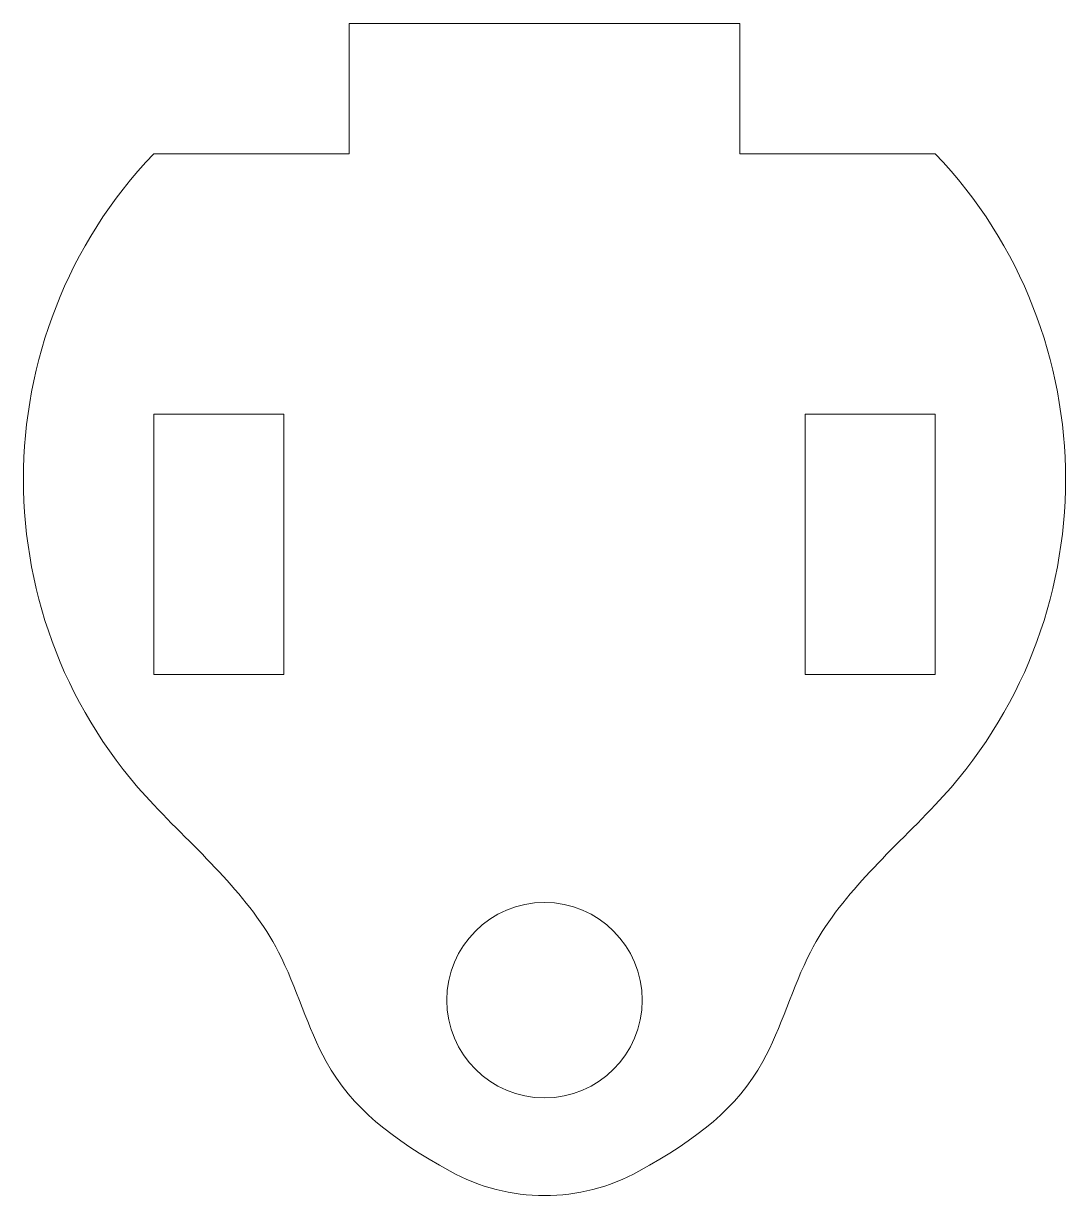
# Model space of a CAD drawing. Header units: inches. Extents: x -0.5 to 0.5, y -0.69 to 0.44.
import ezdxf

# ---------------------------------------------------------------- set-up
doc = ezdxf.new("R2010")
doc.units = ezdxf.units.IN
doc.header["$MEASUREMENT"] = 0

msp = doc.modelspace()

# ---------------------------------------------------------------- linework, layer by layer
at = {"color": 7, "linetype": 'Continuous', "lineweight": 15}
for p, q in [((-0.1875, 0.4375), (0.1875, 0.4375)), ((-0.1875, 0.3125), (-0.1875, 0.4375)), ((0.1875, 0.3125), (0.1875, 0.4375)), ((-0.1875, 0.3125), (-0.375, 0.3125)), ((0.375, 0.3125), (0.1875, 0.3125)), ((-0.375, 0.0625), (-0.375, -0.1875)), ((-0.375, 0.0625), (-0.25, 0.0625)), ((-0.25, 0.0625), (-0.25, -0.1875)), ((0.25, 0.0625), (0.25, -0.1875)), ((0.25, 0.0625), (0.375, 0.0625)), ((0.375, 0.0625), (0.375, -0.1875)), ((-0.375, -0.1875), (-0.25, -0.1875)), ((0.25, -0.1875), (0.375, -0.1875))]:
    msp.add_line(p, q, dxfattribs=at)
msp.add_circle((0, -0.5), 0.0938, dxfattribs=at)
for centre, radius, start, end in [((-0.0469, 0), 0.4531, 136.3972, 223.6028), ((0.0469, 0), 0.4531, 316.3972, 43.6028), ((0, -0.5), 0.1875, 241.1098, 298.8902)]:
    msp.add_arc(centre, radius, start, end, dxfattribs=at)
for points in [[(-0.375, -0.3125), (-0.3289, -0.3609), (-0.2551, -0.4235), (-0.2125, -0.5816), (-0.1465, -0.6333), (-0.0906, -0.6642)], [(0.375, -0.3125), (0.3289, -0.3609), (0.2551, -0.4235), (0.2125, -0.5816), (0.1465, -0.6333), (0.0906, -0.6642)]]:
    msp.add_open_spline(points, degree=3, knots=[0, 0, 0, 0, 0.403777, 0.653865, 1, 1, 1, 1], dxfattribs=at)

doc.saveas('drawing.dxf')
